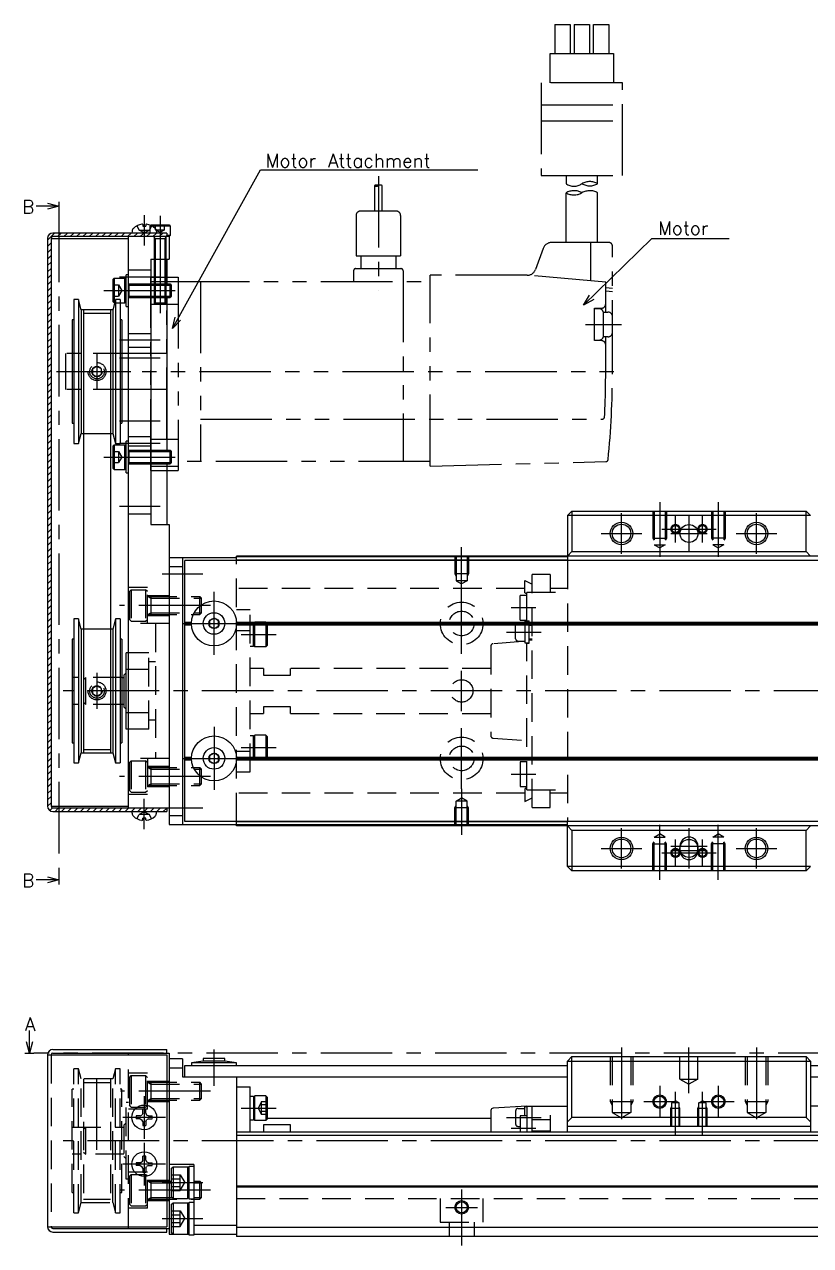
# Model space of a CAD drawing. Extents: x -2 to 551, y -8 to 279.
# Drawn here: x 187.6 to 362.3, y 8 to 279.5 of the extents above; entities that cross this region are included whole.
import ezdxf

# ---------------------------------------------------------------- set-up
doc = ezdxf.new("R2010")
doc.units = 0
doc.header["$LTSCALE"] = 0.5
for name, pattern in [('CENTER', [50.8, 31.75, -6.35, 6.35, -6.35]), ('DASHED', [19.05, 12.7, -6.35]), ('PHANTOM', [63.5, 31.75, -6.35, 6.35, -6.35, 6.35, -6.35])]:
    doc.linetypes.add(name, pattern=pattern)
for name, color, linetype in [('MSM_CENTER', 1, 'CENTER'), ('MSM_CONTINUOUS', 7, 'CONTINUOUS'), ('MSM_DASHED', 4, 'DASHED'), ('MSM_IMAGINARY', 6, 'PHANTOM'), ('MSM_NARROW', 5, 'CONTINUOUS'), ('MSM_PART_NUMBER', 7, 'CONTINUOUS')]:
    doc.layers.add(name, color=color, linetype=linetype)
doc.styles.get("Standard").update_dxf_attribs({"font": 'txt.shx', "height": 3, "bigfont": 'bigfont.shx'})

msp = doc.modelspace()

# ---------------------------------------------------------------- linework, layer by layer
at = {"layer": 'MSM_CENTER'}
for p, q in [((195.26, 238.06), (195.26, 90.3)), ((214.26, 237.06), (214.26, 230.3)), ((217.76, 236.9), (217.76, 215.3)), ((217.76, 223.3), (208.76, 223.3)), ((205.26, 220.3), (222.26, 220.3)), ((217.76, 209.3), (208.76, 209.3)), ((203.76, 206.3), (203.76, 198.3)), ((217.76, 205.3), (208.76, 205.3)), ((196.26, 202.3), (211.26, 202.3)), ((217.76, 191.3), (208.76, 191.3)), ((217.76, 186.3), (208.76, 186.3)), ((205.26, 183.3), (222.26, 183.3)), ((217.76, 172.3), (208.76, 172.3)), ((328.76, 173.3), (328.76, 161.09)), ((341.76, 173.3), (341.76, 161.09)), ((320.26, 161.8), (320.26, 170.8)), ((332.26, 164.3), (332.26, 170.3)), ((335.26, 170.3), (335.26, 162.3)), ((338.26, 164.3), (338.26, 170.3)), ((350.26, 161.8), (350.26, 170.8)), ((315.76, 166.3), (324.76, 166.3)), ((329.26, 167.3), (341.26, 167.3)), ((331.26, 166.3), (339.26, 166.3)), ((345.76, 166.3), (354.76, 166.3)), ((284.76, 153.09), (284.76, 163.3)), ((218.26, 157.3), (227.26, 157.3)), ((229.76, 139.3), (229.76, 153.3)), ((284.76, 139.55), (284.76, 153.05)), ((228.96, 150.3), (208.76, 150.3)), ((301.26, 149.8), (295.76, 149.8)), ((222.76, 146.3), (236.76, 146.3)), ((278.01, 146.3), (291.51, 146.3)), ((294.76, 144.4), (302.46, 144.4)), ((235.76, 143.86), (243.56, 143.86)), ((284.76, 126.8), (284.76, 135.8)), ((203.76, 135.3), (203.76, 127.3)), ((547.76, 131.3), (196.26, 131.3)), ((229.76, 123.3), (229.76, 109.3)), ((284.76, 109.55), (284.76, 123.05)), ((235.76, 118.74), (243.56, 118.74)), ((222.76, 116.3), (236.76, 116.3)), ((278.01, 116.3), (291.51, 116.3)), ((228.96, 112.3), (208.76, 112.3)), ((295.76, 112.8), (301.26, 112.8)), ((284.76, 109.51), (284.76, 99.3)), ((214.26, 100.54), (214.26, 107.3)), ((218.26, 105.3), (227.26, 105.3)), ((320.26, 91.8), (320.26, 100.8)), ((328.76, 89.3), (328.76, 101.51)), ((335.26, 100.8), (335.26, 91.8)), ((341.76, 89.3), (341.76, 101.51)), ((350.26, 91.8), (350.26, 100.8)), ((332.26, 92.3), (332.26, 98.3)), ((338.26, 92.3), (338.26, 98.3)), ((315.76, 96.3), (324.76, 96.3)), ((329.26, 95.3), (341.26, 95.3)), ((331.26, 96.8), (339.26, 96.8)), ((331.26, 95.8), (339.26, 95.8)), ((345.76, 96.3), (354.76, 96.3)), ((229.76, 43.5), (229.76, 51.6)), ((320.26, 52), (320.26, 34.41)), ((335.26, 41.85), (335.26, 52)), ((350.26, 52), (350.26, 34.41)), ((548.76, 50.8), (189.76, 50.8)), ((203.76, 29.3), (203.76, 47.05)), ((328.76, 43.5), (328.76, 36.5)), ((341.76, 43.5), (341.76, 36.5)), ((228.96, 42.3), (208.96, 42.3)), ((214.26, 41.25), (214.26, 31.75)), ((332.26, 32.5), (332.26, 42.15)), ((338.26, 32.5), (338.26, 42.15)), ((235.76, 38.55), (243.56, 38.55)), ((325.26, 40), (332.26, 40)), ((338.26, 40), (345.26, 40)), ((219.01, 36.5), (209.51, 36.5)), ((294.76, 36.5), (302.46, 36.5)), ((295.76, 34.1), (301.26, 34.1)), ((547.76, 31.3), (196.26, 31.3)), ((214.26, 30.85), (214.26, 21.35)), ((219.01, 26.1), (209.51, 26.1)), ((218.26, 22), (227.26, 22)), ((228.96, 20.3), (208.96, 20.3)), ((284.76, 20.5), (284.76, 8)), ((281.26, 16.5), (288.26, 16.5)), ((218.26, 14), (227.26, 14))]:
    msp.add_line(p, q, dxfattribs=at)
at = {"layer": 'MSM_CONTINUOUS'}
for p, q in [((195.26, 239.06), (190.26, 239.06)), ((192.76, 239.73), (195.26, 239.06)), ((195.26, 239.06), (192.76, 238.39)), ((195.26, 240.06), (195.26, 238.06)), ((211.55, 233.5), (211.51, 233.1)), ((213.93, 234.98), (213.95, 234.6)), ((213.95, 234.6), (214.58, 234.6)), ((214.59, 234.98), (214.58, 234.6)), ((215.67, 234.81), (215.76, 234.9)), ((215.76, 234.9), (219.76, 234.9)), ((220.01, 234.65), (215.98, 234.65)), ((216.98, 233.5), (217.01, 233.1)), ((219.76, 234.9), (220.01, 234.65)), ((220.01, 234.65), (220.01, 232.55)), ((192.76, 231.9), (192.76, 105.7)), ((193.56, 231.9), (193.56, 105.7)), ((193.56, 231.9), (210.76, 231.9)), ((219.26, 233.1), (193.96, 233.1)), ((219.76, 232.3), (193.96, 232.3)), ((210.76, 105.3), (210.76, 232.3)), ((219.26, 233.1), (219.26, 232.3)), ((220.01, 232.55), (219.26, 232.55)), ((219.76, 232.3), (220.01, 232.55)), ((219.76, 232.3), (219.76, 227.3)), ((215.76, 227.3), (215.76, 168.3)), ((215.76, 227.3), (219.76, 227.3)), ((216.46, 227.3), (216.46, 221.8)), ((219.06, 227.3), (219.06, 221.8)), ((219.26, 227.3), (219.26, 221.8)), ((207.26, 222.75), (207.56, 223.05)), ((207.26, 222.75), (207.26, 217.85)), ((207.56, 223.05), (209.96, 223.05)), ((207.56, 223.05), (207.56, 217.55)), ((210.26, 222.75), (209.96, 223.05)), ((209.96, 217.55), (209.96, 223.05)), ((210.76, 223.8), (210.26, 223.8)), ((210.26, 216.8), (210.26, 223.8)), ((215.76, 221.8), (219.99, 221.8)), ((219.99, 218.8), (219.99, 221.8)), ((219.99, 221.8), (220.26, 221.53)), ((220.26, 221.53), (220.26, 219.07)), ((198.62, 218.3), (198.62, 186.3)), ((199.66, 218.3), (198.62, 218.3)), ((199.66, 218.3), (199.66, 186.3)), ((200.26, 216.05), (199.66, 218.3)), ((207.86, 218.3), (207.26, 216.05)), ((207.56, 217.55), (207.26, 217.85)), ((207.56, 217.55), (207.66, 217.55)), ((207.86, 218.3), (207.86, 186.3)), ((208.9, 218.3), (207.86, 218.3)), ((208.9, 218.3), (208.9, 186.3)), ((208.9, 217.55), (209.96, 217.55)), ((210.26, 217.85), (209.96, 217.55)), ((215.76, 218.8), (219.99, 218.8)), ((216.46, 218.8), (216.46, 217.54)), ((219.06, 217.54), (216.46, 217.54)), ((216.7, 217.3), (216.46, 217.54)), ((218.82, 217.3), (216.7, 217.3)), ((218.82, 217.3), (219.06, 217.54)), ((219.06, 218.8), (219.06, 217.54)), ((219.26, 218.8), (219.26, 184.8)), ((220.26, 219.07), (219.99, 218.8)), ((200.26, 216.05), (200.26, 188.55)), ((207.26, 216.05), (200.26, 216.05)), ((200.76, 216.05), (200.76, 117.55)), ((206.76, 216.05), (206.76, 117.55)), ((207.26, 216.05), (207.26, 188.55)), ((210.26, 216.8), (210.76, 216.8)), ((198.26, 213.8), (198.26, 190.8)), ((198.62, 213.8), (198.26, 213.8)), ((209.26, 213.8), (208.9, 213.8)), ((209.26, 213.8), (209.26, 190.8)), ((198.26, 190.8), (198.62, 190.8)), ((208.9, 190.8), (209.26, 190.8)), ((199.66, 186.3), (200.26, 188.55)), ((200.26, 188.55), (200.76, 188.55)), ((206.76, 188.55), (207.26, 188.55)), ((207.26, 188.55), (207.86, 186.3)), ((198.62, 186.3), (199.66, 186.3)), ((207.26, 185.75), (207.56, 186.05)), ((207.26, 185.75), (207.26, 180.85)), ((207.56, 186.05), (209.96, 186.05)), ((207.56, 186.05), (207.56, 180.55)), ((207.86, 186.3), (208.9, 186.3)), ((210.26, 185.75), (209.96, 186.05)), ((209.96, 180.55), (209.96, 186.05)), ((210.76, 186.8), (210.26, 186.8)), ((210.26, 179.8), (210.26, 186.8)), ((215.76, 184.8), (219.99, 184.8)), ((219.99, 181.8), (219.99, 184.8)), ((219.99, 184.8), (220.26, 184.53)), ((220.26, 182.07), (219.99, 181.8)), ((220.26, 184.53), (220.26, 182.07)), ((207.56, 180.55), (207.26, 180.85)), ((207.56, 180.55), (209.96, 180.55)), ((210.26, 180.85), (209.96, 180.55)), ((210.26, 179.8), (210.76, 179.8)), ((215.76, 181.8), (219.99, 181.8)), ((219.26, 181.8), (219.26, 168.3)), ((309.26, 171.3), (308.26, 170.3)), ((309.26, 171.3), (361.26, 171.3)), ((309.26, 171.3), (309.26, 162.3)), ((362.26, 170.3), (361.26, 171.3)), ((361.26, 162.3), (361.26, 171.3)), ((362.26, 170.3), (308.26, 170.3)), ((308.26, 170.3), (308.26, 160.3)), ((215.76, 168.3), (219.76, 168.3)), ((219.76, 168.3), (219.76, 101.6)), ((219.76, 161), (234.76, 161)), ((222.76, 161), (222.76, 101.6)), ((545.26, 160.3), (223.26, 160.3)), ((223.26, 102.3), (223.26, 160.3)), ((534.76, 161.3), (234.76, 161.3)), ((234.76, 160.3), (234.76, 161.3)), ((308.26, 161.1), (234.76, 161.1)), ((308.26, 160.4), (234.76, 160.4)), ((309.26, 162.3), (308.26, 161.3)), ((309.26, 162.3), (361.26, 162.3)), ((362.26, 161.3), (361.26, 162.3)), ((219.76, 159), (222.76, 159)), ((198.62, 147.3), (198.62, 115.3)), ((199.66, 147.3), (198.62, 147.3)), ((199.66, 147.3), (199.66, 115.3)), ((200.26, 145.05), (199.66, 147.3)), ((207.86, 147.3), (207.26, 145.05)), ((207.86, 147.3), (207.86, 115.3)), ((208.9, 147.3), (207.86, 147.3)), ((208.9, 147.3), (208.9, 115.3)), ((223.26, 146.6), (224.77, 146.6)), ((229.76, 147.45), (228.76, 146.88)), ((228.76, 146.88), (228.76, 145.72)), ((230.76, 146.88), (229.76, 147.45)), ((230.76, 145.72), (230.76, 146.88)), ((234.75, 146.6), (533.77, 146.6)), ((200.26, 145.05), (200.26, 117.55)), ((200.76, 145.05), (200.26, 145.05)), ((207.26, 145.05), (206.76, 145.05)), ((207.26, 145.05), (207.26, 117.55)), ((223.26, 146.3), (224.76, 146.3)), ((223.26, 146), (224.77, 146)), ((228.76, 145.72), (229.76, 145.15)), ((229.76, 145.15), (230.76, 145.72)), ((234.75, 146), (533.77, 146)), ((234.76, 146.3), (533.76, 146.3)), ((198.26, 142.8), (198.26, 119.8)), ((198.62, 142.8), (198.26, 142.8)), ((209.26, 142.8), (208.9, 142.8)), ((209.26, 142.8), (209.26, 119.8)), ((210.26, 122.8), (210.26, 139.8)), ((210.76, 139.8), (210.26, 139.8)), ((210.26, 136.12), (210.76, 136.12)), ((209.26, 134.3), (209.76, 134.3)), ((210.26, 135.3), (209.76, 134.8)), ((209.76, 134.8), (209.76, 127.8)), ((209.76, 128.3), (209.26, 128.3)), ((209.76, 127.8), (210.26, 127.3)), ((210.26, 126.48), (210.76, 126.48)), ((210.76, 122.8), (210.26, 122.8)), ((198.26, 119.8), (198.62, 119.8)), ((208.9, 119.8), (209.26, 119.8)), ((199.66, 115.3), (200.26, 117.55)), ((200.26, 117.55), (207.26, 117.55)), ((207.26, 117.55), (207.86, 115.3)), ((229.76, 117.45), (228.76, 116.88)), ((228.76, 116.88), (228.76, 115.72)), ((230.76, 116.88), (229.76, 117.45)), ((230.76, 115.72), (230.76, 116.88)), ((198.62, 115.3), (199.66, 115.3)), ((207.86, 115.3), (208.9, 115.3)), ((223.26, 116.6), (224.77, 116.6)), ((223.26, 116.3), (224.76, 116.3)), ((223.26, 116), (224.77, 116)), ((228.76, 115.72), (229.76, 115.15)), ((229.76, 115.15), (230.76, 115.72)), ((234.75, 116.6), (533.77, 116.6)), ((234.75, 116), (533.77, 116)), ((234.76, 116.3), (533.76, 116.3)), ((193.56, 105.7), (210.76, 105.7)), ((193.96, 105.3), (219.76, 105.3)), ((193.96, 104.5), (219.26, 104.5)), ((211.55, 104.1), (211.51, 104.5)), ((216.98, 104.1), (217.01, 104.5)), ((219.26, 105.3), (219.26, 104.5)), ((219.76, 103.6), (222.76, 103.6)), ((213.93, 102.62), (213.95, 103)), ((214.58, 103), (213.95, 103)), ((214.59, 102.62), (214.58, 103)), ((219.76, 101.6), (234.76, 101.6)), ((545.26, 102.3), (223.26, 102.3)), ((234.76, 101.3), (234.76, 102.3)), ((308.26, 102.2), (234.76, 102.2)), ((308.26, 101.5), (234.76, 101.5)), ((534.76, 101.3), (234.76, 101.3)), ((308.26, 92.3), (308.26, 102.3)), ((308.26, 101.3), (309.26, 100.3)), ((361.26, 100.3), (362.26, 101.3)), ((361.26, 100.3), (309.26, 100.3)), ((309.26, 100.3), (309.26, 91.3)), ((361.26, 91.3), (361.26, 100.3)), ((333.26, 96.8), (333.26, 95.8)), ((337.26, 95.8), (337.26, 96.8)), ((192.76, 89.97), (195.26, 89.3)), ((195.26, 90.3), (195.26, 88.3)), ((308.26, 92.3), (309.26, 91.3)), ((362.26, 92.3), (308.26, 92.3)), ((361.26, 91.3), (309.26, 91.3)), ((361.26, 91.3), (362.26, 92.3)), ((195.26, 89.3), (190.26, 89.3)), ((195.26, 89.3), (192.76, 88.63)), ((188.76, 50.8), (188.76, 55.8)), ((188.76, 50.8), (188.09, 53.3)), ((189.43, 53.3), (188.76, 50.8)), ((193.96, 51.6), (219.26, 51.6)), ((219.26, 50.8), (219.26, 51.6)), ((187.76, 50.8), (189.76, 50.8)), ((192.76, 50.4), (219.26, 50.4)), ((192.76, 50.4), (192.76, 12.2)), ((193.96, 50.8), (219.76, 50.8)), ((210.76, 50.4), (210.76, 50.8)), ((219.26, 50.4), (219.26, 12.2)), ((219.76, 50.8), (219.76, 10.5)), ((222.76, 49.5), (219.76, 49.5)), ((222.76, 49.5), (222.76, 45.5)), ((227.36, 49), (224.76, 48.6)), ((232.16, 49.6), (227.36, 49.6)), ((227.36, 49.6), (227.36, 49)), ((232.16, 49), (227.36, 49)), ((232.16, 49), (232.16, 49.6)), ((234.76, 48.6), (232.16, 49)), ((309.26, 50), (308.26, 49)), ((308.26, 33.2), (308.26, 49)), ((308.26, 49), (362.26, 49)), ((309.26, 50), (361.26, 50)), ((309.26, 36.5), (309.26, 50)), ((361.26, 50), (362.26, 49)), ((361.26, 50), (361.26, 36.5)), ((362.26, 49), (362.26, 33.2)), ((219.76, 47.5), (222.76, 47.5)), ((223.26, 45.5), (223.26, 48)), ((223.26, 48), (308.26, 48)), ((234.76, 48.6), (224.76, 48.6)), ((224.76, 48.6), (224.76, 48)), ((234.76, 48), (234.76, 48.6)), ((362.26, 48), (408.26, 48)), ((222.76, 45.5), (308.26, 45.5)), ((234.76, 45.5), (234.76, 10)), ((362.26, 45.5), (408.26, 45.5)), ((234.76, 43.3), (237.76, 43.3)), ((237.76, 33.2), (237.76, 43.3)), ((238.56, 41.15), (237.76, 41.15)), ((238.56, 41), (238.86, 41.3)), ((238.56, 41.15), (238.56, 35.95)), ((238.86, 35.8), (238.86, 41.3)), ((241.26, 41.3), (238.86, 41.3)), ((241.26, 41.3), (241.26, 35.8)), ((241.56, 41), (241.26, 41.3)), ((241.56, 41), (241.56, 36.1)), ((213.93, 37.42), (213.95, 38.27)), ((214.59, 37.42), (214.58, 38.27)), ((291.26, 38.03), (291.26, 33.2)), ((299.26, 39), (291.73, 38.53)), ((299.26, 39), (308.26, 39)), ((299.26, 39), (299.26, 33.2)), ((300.46, 33.2), (300.46, 39)), ((371.26, 39), (362.26, 39)), ((213.34, 36.83), (212.49, 36.82)), ((213.34, 36.17), (212.49, 36.18)), ((213.34, 36.83), (213.74, 37.02)), ((213.34, 36.17), (213.74, 35.98)), ((213.93, 37.42), (213.74, 37.02)), ((213.93, 35.58), (213.74, 35.98)), ((213.93, 35.58), (213.95, 34.73)), ((214.59, 35.58), (214.58, 34.73)), ((214.59, 37.42), (214.78, 37.02)), ((214.59, 35.58), (214.78, 35.98)), ((215.19, 36.83), (214.78, 37.02)), ((215.19, 36.17), (214.78, 35.98)), ((215.19, 36.83), (216.03, 36.82)), ((215.19, 36.17), (216.03, 36.18)), ((237.76, 35.95), (238.56, 35.95)), ((238.56, 36.1), (238.86, 35.8)), ((241.26, 35.8), (238.86, 35.8)), ((241.26, 35.8), (241.56, 36.1)), ((241.56, 36.3), (291.26, 36.3)), ((299.26, 36.85), (297.76, 36.85)), ((297.76, 36.85), (297.76, 33.2)), ((300.46, 36), (304.46, 36)), ((304.46, 37), (304.46, 33.2)), ((308.26, 35.5), (309.26, 36.5)), ((361.26, 36.5), (309.26, 36.5)), ((361.26, 36.5), (362.26, 35.5)), ((534.76, 33.2), (234.76, 33.2)), ((246.76, 34.87), (240.76, 34.87)), ((240.76, 34.87), (240.76, 33.2)), ((246.76, 33.2), (246.76, 34.87)), ((300.46, 33.5), (304.46, 33.5)), ((362.26, 34.5), (308.26, 34.5)), ((534.76, 32.5), (234.76, 32.5)), ((213.93, 27.02), (213.95, 27.87)), ((214.59, 27.02), (214.58, 27.87)), ((213.34, 26.43), (212.49, 26.42)), ((213.34, 25.77), (212.49, 25.78)), ((213.34, 26.43), (213.74, 26.62)), ((213.34, 25.77), (213.74, 25.58)), ((213.93, 27.02), (213.74, 26.62)), ((213.93, 25.18), (213.74, 25.58)), ((213.93, 25.18), (213.95, 24.33)), ((214.59, 25.18), (214.58, 24.33)), ((214.59, 27.02), (214.78, 26.62)), ((214.59, 25.18), (214.78, 25.58)), ((215.19, 26.43), (214.78, 26.62)), ((215.19, 25.77), (214.78, 25.58)), ((215.19, 26.43), (216.03, 26.42)), ((215.19, 25.77), (216.03, 25.78)), ((225.26, 26), (219.76, 26)), ((220.26, 25.1), (220.66, 25.5)), ((220.26, 25.1), (220.26, 18.9)), ((220.66, 25.5), (220.66, 18.5)), ((220.66, 25.5), (223.86, 25.5)), ((223.86, 25.5), (223.86, 18.5)), ((224.26, 25.1), (223.86, 25.5)), ((224.26, 18.35), (224.26, 25.65)), ((224.26, 25.65), (225.26, 25.65)), ((225.26, 26), (225.26, 10.35)), ((534.76, 21.2), (234.76, 21.2)), ((534.76, 21), (234.76, 21)), ((220.66, 18.5), (220.26, 18.9)), ((220.26, 17.1), (220.66, 17.5)), ((220.26, 17.1), (220.26, 10.9)), ((220.66, 18.5), (223.86, 18.5)), ((220.66, 17.5), (220.66, 10.5)), ((220.66, 17.5), (223.86, 17.5)), ((223.86, 18.5), (224.26, 18.9)), ((223.86, 17.5), (223.86, 10.5)), ((224.26, 17.1), (223.86, 17.5)), ((225.26, 18.35), (224.26, 18.35)), ((224.26, 10.35), (224.26, 17.65)), ((224.26, 17.65), (225.26, 17.65)), ((192.76, 12.2), (219.26, 12.2)), ((193.96, 11.8), (219.76, 11.8)), ((193.96, 11), (219.26, 11)), ((210.76, 11.8), (210.76, 12.2)), ((219.26, 11), (219.26, 11.8)), ((220.66, 10.5), (220.26, 10.9)), ((223.86, 10.5), (224.26, 10.9)), ((234.76, 12.5), (225.26, 12.5)), ((534.76, 12), (234.76, 12)), ((219.76, 10.5), (224.26, 10.5)), ((225.26, 10.35), (224.26, 10.35)), ((225.26, 10.5), (234.76, 10.5)), ((534.76, 10), (234.76, 10))]:
    msp.add_line(p, q, dxfattribs=at)
for centre, radius in [((320.26, 166.3), 2.07), ((350.26, 166.3), 2.07), ((335.26, 166.3), 2), ((229.76, 146.3), 5), ((229.76, 146.3), 2.4), ((229.76, 146.3), 1.15), ((229.76, 116.3), 5), ((229.76, 116.3), 2.4), ((229.76, 116.3), 1.15), ((320.26, 96.3), 2.07), ((335.26, 96.3), 2), ((350.26, 96.3), 2.07), ((328.76, 40), 1.23), ((341.76, 40), 1.23), ((214.26, 36.5), 2.75), ((214.26, 26.1), 2.75), ((284.76, 16.5), 1.23)]:
    msp.add_circle(centre, radius, dxfattribs=at)
for centre, radius, start, end in [((212.54, 233.42), 1, 133.4267, 175), ((214.26, 231.6), 3.5, 98.5396, 133.4267), ((213.73, 234.78), 0.284, 44.1872, 87.0617), ((214.8, 234.78), 0.284, 92.9383, 135.8128), ((214.26, 231.6), 3.5, 46.5733, 81.4604), ((215.98, 233.42), 1, 5, 46.5733), ((193.96, 231.9), 1.2, 90, 180), ((193.96, 231.9), 0.4, 90, 180), ((193.96, 105.7), 1.2, 180, 270), ((193.96, 105.7), 0.4, 180, 270), ((212.54, 104.18), 1, 185, 226.5733), ((214.26, 106), 3.5, 226.5733, 261.4604), ((214.26, 106), 3.5, 278.5396, 313.4267), ((215.98, 104.18), 1, 313.4267, 355), ((213.73, 102.82), 0.284, 272.9383, 315.8128), ((214.8, 102.82), 0.284, 224.1872, 267.0617), ((335.26, 96.8), 2, 0, 180), ((335.26, 95.8), 2, 180, 0), ((193.96, 50.4), 1.2, 90, 180), ((193.96, 50.4), 0.4, 90, 180), ((214.26, 36.5), 1.8, 79.8876, 100.1124), ((291.76, 38.03), 0.5, 93.5763, 180), ((214.26, 36.5), 1.8, 169.8876, 190.1124), ((214.26, 36.5), 1.8, 349.8876, 10.1124), ((214.26, 36.5), 1.8, 259.8876, 280.1124), ((214.26, 26.1), 1.8, 79.8876, 100.1124), ((214.26, 26.1), 1.8, 169.8876, 190.1124), ((214.26, 26.1), 1.8, 349.8876, 10.1124), ((214.26, 26.1), 1.8, 259.8876, 280.1124), ((193.96, 12.2), 1.2, 180, 270), ((193.96, 12.2), 0.4, 180, 270)]:
    msp.add_arc(centre, radius, start, end, dxfattribs=at)
at = {"layer": 'MSM_DASHED'}
for p, q in [((212.65, 234.71), (213.12, 233.77)), ((214.26, 233.17), (213.12, 233.77)), ((213.12, 233.77), (215.41, 233.77)), ((214.26, 233.17), (215.41, 233.77)), ((215.87, 234.71), (215.41, 233.77)), ((215.51, 234.65), (215.67, 234.81)), ((215.51, 234.65), (215.51, 233.1)), ((215.98, 234.65), (215.51, 234.65)), ((216.76, 233.8), (216.76, 234.9)), ((216.76, 233.8), (218.76, 233.8)), ((217.76, 233.22), (216.76, 233.8)), ((217.76, 234.9), (217.76, 233.8)), ((218.76, 233.8), (217.76, 233.22)), ((218.76, 233.8), (218.76, 234.9)), ((216.46, 232.2), (216.46, 227.3)), ((219.06, 231.81), (216.46, 231.81)), ((216.7, 231.81), (216.7, 227.3)), ((218.82, 231.81), (218.82, 227.3)), ((219.06, 232.2), (219.06, 227.3)), ((210.76, 224.9), (215.76, 224.9)), ((207.26, 221.55), (208.56, 221.55)), ((207.26, 220.3), (208.56, 220.3)), ((208.56, 221.55), (208.56, 219.05)), ((208.56, 221.55), (209.28, 220.3)), ((209.28, 220.3), (208.56, 219.05)), ((210.76, 221.8), (215.76, 221.8)), ((210.76, 221.55), (210.8, 221.53)), ((210.8, 221.8), (210.8, 218.8)), ((210.8, 221.53), (215.76, 221.53)), ((207.26, 219.05), (208.56, 219.05)), ((207.66, 217.55), (208.9, 217.55)), ((210.76, 219.05), (210.8, 219.07)), ((210.76, 218.8), (215.76, 218.8)), ((210.8, 219.07), (215.76, 219.07)), ((200.76, 215.29), (206.76, 215.29)), ((210.76, 210.8), (215.76, 210.8)), ((210.76, 207.7), (215.76, 207.7)), ((209.26, 206.3), (198.26, 206.3)), ((203.76, 203.45), (202.76, 202.88)), ((202.76, 202.88), (202.76, 201.72)), ((202.76, 201.72), (203.76, 201.15)), ((204.76, 202.88), (203.76, 203.45)), ((203.76, 201.15), (204.76, 201.72)), ((204.76, 201.72), (204.76, 202.88)), ((209.26, 198.3), (198.26, 198.3)), ((200.76, 188.55), (206.76, 188.55)), ((210.76, 187.9), (215.76, 187.9)), ((210.76, 185.8), (215.76, 185.8)), ((210.76, 184.8), (215.76, 184.8)), ((210.8, 184.8), (210.8, 181.8)), ((207.26, 184.55), (208.56, 184.55)), ((207.26, 183.3), (208.56, 183.3)), ((207.26, 182.05), (208.56, 182.05)), ((208.56, 184.55), (208.56, 182.05)), ((208.56, 184.55), (209.28, 183.3)), ((209.28, 183.3), (208.56, 182.05)), ((210.76, 184.55), (210.8, 184.53)), ((210.76, 182.05), (210.8, 182.07)), ((210.8, 184.53), (215.76, 184.53)), ((210.8, 182.07), (215.76, 182.07)), ((210.76, 181.8), (215.76, 181.8)), ((327.26, 171.3), (327.26, 165.3)), ((327.53, 171.3), (327.53, 163.8)), ((329.99, 171.3), (329.99, 163.8)), ((330.26, 171.3), (330.26, 165.3)), ((340.26, 171.3), (340.26, 165.3)), ((340.53, 171.3), (340.53, 163.8)), ((342.99, 171.3), (342.99, 163.8)), ((343.26, 171.3), (343.26, 165.3)), ((210.76, 170.7), (215.76, 170.7)), ((327.26, 165.3), (330.26, 165.3)), ((327.26, 165.3), (327.53, 164.83)), ((327.53, 163.8), (328.76, 163.09)), ((327.53, 163.8), (329.99, 163.8)), ((329.99, 163.8), (328.76, 163.09)), ((330.26, 165.3), (329.99, 164.83)), ((343.26, 165.3), (340.26, 165.3)), ((340.26, 165.3), (340.53, 164.83)), ((340.53, 163.8), (341.76, 163.09)), ((342.99, 163.8), (340.53, 163.8)), ((342.99, 163.8), (341.76, 163.09)), ((343.26, 165.3), (342.99, 164.83)), ((234.76, 102.3), (234.76, 160.3)), ((283.26, 161.3), (283.26, 157.3)), ((283.53, 161.3), (283.53, 155.8)), ((285.99, 161.3), (285.99, 155.8)), ((286.26, 161.3), (286.26, 157.3)), ((308.26, 160.3), (308.26, 102.3)), ((286.26, 157.3), (283.26, 157.3)), ((283.26, 157.3), (283.53, 156.83)), ((283.53, 155.8), (284.76, 155.09)), ((285.99, 155.8), (283.53, 155.8)), ((285.99, 155.8), (284.76, 155.09)), ((286.26, 157.3), (285.99, 156.83)), ((298.76, 155.89), (300.46, 155.04)), ((298.76, 153.1), (298.76, 155.89)), ((304.46, 157.2), (300.46, 157.2)), ((300.46, 105.4), (300.46, 157.2)), ((304.46, 157.2), (304.46, 153.25)), ((214.96, 154.3), (210.76, 154.3)), ((210.96, 153.4), (211.36, 153.8)), ((210.96, 153.4), (210.96, 147.2)), ((211.36, 153.8), (211.36, 146.8)), ((211.36, 153.8), (214.56, 153.8)), ((214.56, 153.8), (214.56, 146.8)), ((214.96, 153.4), (214.56, 153.8)), ((214.96, 146.3), (214.96, 154.3)), ((214.96, 152.55), (219.76, 152.55)), ((215.06, 152.33), (215.76, 151.92)), ((215.16, 152.3), (226.58, 152.3)), ((215.76, 152.3), (215.76, 148.3)), ((226.58, 148.3), (226.58, 152.3)), ((226.96, 151.92), (226.58, 152.3)), ((298.76, 154.05), (234.76, 154.05)), ((297.76, 147.05), (297.76, 152.55)), ((299.26, 152.55), (297.76, 152.55)), ((299.26, 152.8), (298.76, 153.1)), ((299.26, 146.8), (299.26, 153.25)), ((299.26, 153.25), (308.26, 153.25)), ((308.26, 154.05), (304.46, 154.05)), ((215.76, 151.92), (226.96, 151.92)), ((226.96, 148.68), (226.96, 151.92)), ((211.36, 146.8), (210.96, 147.2)), ((211.36, 146.8), (214.56, 146.8)), ((214.56, 146.8), (214.96, 147.2)), ((214.96, 148.05), (219.76, 148.05)), ((215.06, 148.27), (215.76, 148.68)), ((215.16, 148.3), (226.58, 148.3)), ((215.76, 148.68), (226.96, 148.68)), ((226.58, 148.3), (226.96, 148.68)), ((237.76, 149.3), (234.76, 149.3)), ((237.76, 113.3), (237.76, 149.3)), ((238.56, 146.31), (238.86, 146.61)), ((238.86, 141.11), (238.86, 146.61)), ((241.26, 146.61), (238.86, 146.61)), ((241.26, 146.61), (241.26, 141.11)), ((241.56, 146.31), (241.26, 146.61)), ((297.76, 147.05), (299.26, 147.05)), ((298.76, 146.8), (298.76, 142)), ((299.76, 146.8), (298.76, 146.8)), ((299.26, 146.9), (299.76, 146.9)), ((299.76, 141.9), (299.76, 146.9)), ((206.76, 145.05), (200.76, 145.05)), ((219.76, 146.3), (210.76, 146.3)), ((216.76, 146.3), (216.76, 116.3)), ((234.76, 144.72), (237.76, 144.72)), ((238.56, 146.46), (237.76, 146.46)), ((238.56, 141.26), (238.56, 146.46)), ((241.56, 146.31), (241.56, 141.41)), ((296.76, 142.9), (296.76, 145.9)), ((297.26, 146.4), (298.76, 146.4)), ((299.76, 146.1), (300.46, 146.1)), ((299.76, 145.9), (300.46, 145.9)), ((237.76, 141.26), (238.56, 141.26)), ((238.56, 141.41), (238.86, 141.11)), ((241.26, 141.11), (241.56, 141.41)), ((291.26, 141.29), (291.26, 121.31)), ((298.26, 142.29), (291.72, 141.79)), ((297.26, 142.4), (298.76, 142.4)), ((298.76, 142.29), (298.26, 142.29)), ((298.76, 142), (299.76, 142)), ((299.26, 141.9), (299.76, 141.9)), ((299.26, 109.35), (299.26, 141.9)), ((299.76, 142.9), (300.46, 142.9)), ((299.76, 142.7), (300.46, 142.7)), ((215.26, 139.8), (210.76, 139.8)), ((215.26, 122.8), (215.26, 139.8)), ((241.26, 141.11), (238.86, 141.11)), ((210.76, 136.12), (215.26, 136.12)), ((216.76, 137.8), (215.26, 137.8)), ((240.76, 136.3), (237.76, 136.3)), ((240.76, 136.3), (240.76, 134.8)), ((246.76, 134.8), (246.76, 136.3)), ((291.26, 136.3), (246.76, 136.3)), ((209.26, 134.3), (198.26, 134.3)), ((201.26, 134.3), (200.76, 133.8)), ((201.26, 128.3), (201.26, 134.3)), ((240.76, 134.8), (246.76, 134.8)), ((203.76, 132.45), (202.76, 131.88)), ((202.76, 131.88), (202.76, 130.72)), ((202.76, 130.72), (203.76, 130.15)), ((204.76, 131.88), (203.76, 132.45)), ((203.76, 130.15), (204.76, 130.72)), ((204.76, 130.72), (204.76, 131.88)), ((209.26, 128.3), (198.26, 128.3)), ((200.76, 128.8), (201.26, 128.3)), ((246.76, 127.8), (240.76, 127.8)), ((240.76, 127.8), (240.76, 126.3)), ((246.76, 126.3), (246.76, 127.8)), ((210.76, 126.48), (215.26, 126.48)), ((237.76, 126.3), (240.76, 126.3)), ((246.76, 126.3), (291.26, 126.3)), ((215.26, 122.8), (210.76, 122.8)), ((216.76, 124.8), (215.26, 124.8)), ((238.56, 121.34), (237.76, 121.34)), ((238.56, 121.19), (238.86, 121.49)), ((238.56, 116.14), (238.56, 121.34)), ((241.26, 121.49), (238.86, 121.49)), ((238.86, 115.99), (238.86, 121.49)), ((241.56, 121.19), (241.26, 121.49)), ((241.26, 121.49), (241.26, 115.99)), ((241.56, 121.19), (241.56, 116.29)), ((291.73, 120.81), (299.26, 120.3)), ((200.76, 118.31), (206.76, 118.31)), ((234.76, 117.88), (237.76, 117.88)), ((219.76, 116.3), (210.76, 116.3)), ((210.96, 115.4), (211.36, 115.8)), ((210.96, 115.4), (210.96, 109.2)), ((211.36, 115.8), (211.36, 108.8)), ((211.36, 115.8), (214.56, 115.8)), ((214.56, 115.8), (214.56, 108.8)), ((214.96, 115.4), (214.56, 115.8)), ((214.96, 116.3), (214.96, 108.3)), ((214.96, 114.55), (219.76, 114.55)), ((215.06, 114.33), (215.76, 113.92)), ((215.16, 114.3), (226.58, 114.3)), ((215.76, 114.3), (215.76, 110.3)), ((226.58, 110.3), (226.58, 114.3)), ((226.96, 113.92), (226.58, 114.3)), ((237.76, 116.14), (238.56, 116.14)), ((238.56, 116.29), (238.86, 115.99)), ((241.26, 115.99), (238.86, 115.99)), ((241.26, 115.99), (241.56, 116.29)), ((297.76, 115.55), (297.76, 110.05)), ((299.26, 115.55), (297.76, 115.55)), ((215.76, 113.92), (226.96, 113.92)), ((226.96, 110.68), (226.96, 113.92)), ((234.76, 113.3), (237.76, 113.3)), ((211.36, 108.8), (210.96, 109.2)), ((211.36, 108.8), (214.56, 108.8)), ((214.56, 108.8), (214.96, 109.2)), ((214.96, 110.05), (219.76, 110.05)), ((215.06, 110.27), (215.76, 110.68)), ((215.16, 110.3), (226.58, 110.3)), ((215.76, 110.68), (226.96, 110.68)), ((226.58, 110.3), (226.96, 110.68)), ((297.76, 110.05), (299.26, 110.05)), ((299.26, 109.8), (298.76, 109.5)), ((298.76, 109.5), (298.76, 106.71)), ((299.26, 109.35), (308.26, 109.35)), ((304.46, 105.4), (304.46, 109.35)), ((214.96, 108.3), (210.76, 108.3)), ((298.76, 108.55), (234.76, 108.55)), ((283.53, 106.8), (284.76, 107.51)), ((283.53, 101.3), (283.53, 106.8)), ((285.99, 106.8), (283.53, 106.8)), ((285.99, 106.8), (284.76, 107.51)), ((285.99, 101.3), (285.99, 106.8)), ((298.76, 106.71), (300.46, 107.56)), ((308.26, 108.55), (304.46, 108.55)), ((212.65, 102.89), (213.12, 103.83)), ((214.26, 104.43), (213.12, 103.83)), ((215.41, 103.83), (213.12, 103.83)), ((214.26, 104.43), (215.41, 103.83)), ((215.87, 102.89), (215.41, 103.83)), ((283.26, 105.3), (283.53, 105.77)), ((283.26, 101.3), (283.26, 105.3)), ((286.26, 105.3), (283.26, 105.3)), ((286.26, 105.3), (285.99, 105.77)), ((286.26, 101.3), (286.26, 105.3)), ((300.46, 105.4), (304.46, 105.4)), ((327.26, 97.3), (327.53, 97.77)), ((327.53, 98.8), (328.76, 99.51)), ((327.53, 91.3), (327.53, 98.8)), ((327.53, 98.8), (329.99, 98.8)), ((329.99, 98.8), (328.76, 99.51)), ((329.99, 91.3), (329.99, 98.8)), ((330.26, 97.3), (329.99, 97.77)), ((340.26, 97.3), (340.53, 97.77)), ((340.53, 98.8), (341.76, 99.51)), ((340.53, 91.3), (340.53, 98.8)), ((342.99, 98.8), (340.53, 98.8)), ((342.99, 98.8), (341.76, 99.51)), ((342.99, 91.3), (342.99, 98.8)), ((343.26, 97.3), (342.99, 97.77)), ((327.26, 91.3), (327.26, 97.3)), ((327.26, 97.3), (330.26, 97.3)), ((330.26, 91.3), (330.26, 97.3)), ((340.26, 91.3), (340.26, 97.3)), ((343.26, 97.3), (340.26, 97.3)), ((343.26, 91.3), (343.26, 97.3)), ((193.56, 50.4), (193.56, 12.2)), ((210.76, 12.2), (210.76, 50.4)), ((317.76, 50), (317.76, 40)), ((318.19, 50), (318.19, 37.6)), ((322.33, 50), (322.33, 37.6)), ((322.76, 50), (322.76, 40)), ((333.26, 45), (333.26, 50)), ((337.26, 45), (337.26, 50)), ((347.76, 50), (347.76, 40)), ((348.19, 50), (348.19, 37.6)), ((352.33, 50), (352.33, 37.6)), ((352.76, 50), (352.76, 40)), ((198.62, 15.3), (198.62, 47.3)), ((199.66, 47.3), (198.62, 47.3)), ((199.66, 15.3), (199.66, 47.3)), ((200.26, 45.05), (199.66, 47.3)), ((207.86, 47.3), (207.26, 45.05)), ((207.86, 15.3), (207.86, 47.3)), ((208.9, 47.3), (207.86, 47.3)), ((208.9, 15.3), (208.9, 47.3)), ((214.96, 46.3), (210.76, 46.3)), ((214.96, 38.3), (214.96, 46.3)), ((200.26, 17.55), (200.26, 45.05)), ((207.26, 45.05), (200.26, 45.05)), ((200.76, 45.05), (200.76, 17.55)), ((200.76, 44.29), (206.76, 44.29)), ((206.76, 45.05), (206.76, 17.55)), ((207.26, 17.55), (207.26, 45.05)), ((210.96, 45.4), (211.36, 45.8)), ((210.96, 45.4), (210.96, 39.2)), ((211.36, 45.8), (211.36, 38.8)), ((211.36, 45.8), (214.56, 45.8)), ((214.56, 45.8), (214.56, 38.8)), ((214.96, 45.4), (214.56, 45.8)), ((214.96, 44.55), (219.76, 44.55)), ((215.06, 44.33), (215.76, 43.92)), ((215.16, 44.3), (226.58, 44.3)), ((215.76, 44.3), (215.76, 40.3)), ((215.76, 43.92), (226.96, 43.92)), ((226.58, 40.3), (226.58, 44.3)), ((226.96, 43.92), (226.58, 44.3)), ((226.96, 40.68), (226.96, 43.92)), ((333.26, 45), (337.26, 45)), ((333.26, 45), (335.26, 43.85)), ((337.26, 45), (335.26, 43.85)), ((198.26, 19.8), (198.26, 42.8)), ((198.62, 42.8), (198.26, 42.8)), ((209.26, 42.8), (208.9, 42.8)), ((209.26, 19.8), (209.26, 42.8)), ((210.26, 22.8), (210.26, 39.8)), ((210.76, 39.8), (210.26, 39.8)), ((214.96, 38.3), (210.76, 38.3)), ((211.36, 38.8), (210.96, 39.2)), ((211.36, 38.8), (214.56, 38.8)), ((214.56, 38.8), (214.96, 39.2)), ((214.96, 40.05), (219.76, 40.05)), ((215.06, 40.27), (215.76, 40.68)), ((215.16, 40.3), (226.58, 40.3)), ((215.76, 40.68), (226.96, 40.68)), ((226.58, 40.3), (226.96, 40.68)), ((240.26, 39.8), (239.54, 38.55)), ((239.54, 38.55), (240.26, 37.3)), ((240.26, 39.99), (240.26, 37.11)), ((241.56, 39.99), (240.26, 39.99)), ((241.56, 39.27), (240.26, 39.27)), ((297.26, 38.5), (298.76, 38.5)), ((298.76, 36.85), (298.76, 38.9)), ((298.76, 38.9), (299.26, 38.9)), ((317.76, 40), (322.76, 40)), ((317.76, 40), (318.19, 39.25)), ((322.76, 40), (322.33, 39.25)), ((331.26, 38.5), (331.48, 38.87)), ((331.26, 34.5), (331.26, 38.5)), ((333.26, 38.5), (331.26, 38.5)), ((331.48, 39.7), (332.26, 40.15)), ((331.48, 34.5), (331.48, 39.7)), ((333.04, 39.7), (331.48, 39.7)), ((333.04, 39.7), (332.26, 40.15)), ((333.04, 34.5), (333.04, 39.7)), ((333.26, 38.5), (333.04, 38.87)), ((333.26, 34.5), (333.26, 38.5)), ((337.26, 38.5), (337.48, 38.87)), ((337.26, 34.5), (337.26, 38.5)), ((339.26, 38.5), (337.26, 38.5)), ((337.48, 39.7), (338.26, 40.15)), ((337.48, 34.5), (337.48, 39.7)), ((339.04, 39.7), (337.48, 39.7)), ((339.04, 39.7), (338.26, 40.15)), ((339.04, 34.5), (339.04, 39.7)), ((339.26, 38.5), (339.04, 38.87)), ((339.26, 34.5), (339.26, 38.5)), ((347.76, 40), (352.76, 40)), ((347.76, 40), (348.19, 39.25)), ((352.76, 40), (352.33, 39.25)), ((210.26, 35.3), (209.76, 34.8)), ((241.56, 37.83), (240.26, 37.83)), ((241.56, 37.11), (240.26, 37.11)), ((296.76, 38), (296.76, 35)), ((318.19, 37.6), (322.33, 37.6)), ((318.19, 37.6), (320.26, 36.41)), ((322.33, 37.6), (320.26, 36.41)), ((348.19, 37.6), (352.33, 37.6)), ((348.19, 37.6), (350.26, 36.41)), ((352.33, 37.6), (350.26, 36.41)), ((198.26, 34.3), (209.76, 34.3)), ((201.26, 34.3), (200.76, 33.8)), ((201.26, 28.3), (201.26, 34.3)), ((209.76, 34.8), (209.76, 27.8)), ((297.26, 34.5), (297.76, 34.5)), ((209.76, 28.3), (198.26, 28.3)), ((200.76, 28.8), (201.26, 28.3)), ((209.76, 27.8), (210.26, 27.3)), ((210.76, 22.8), (210.26, 22.8)), ((214.96, 24.3), (210.76, 24.3)), ((210.96, 23.4), (211.36, 23.8)), ((210.96, 23.4), (210.96, 17.2)), ((211.36, 23.8), (211.36, 16.8)), ((211.36, 23.8), (214.56, 23.8)), ((214.56, 23.8), (214.56, 16.8)), ((214.96, 23.4), (214.56, 23.8)), ((214.96, 16.3), (214.96, 24.3)), ((214.96, 22.55), (219.76, 22.55)), ((215.06, 22.33), (215.76, 21.92)), ((215.16, 22.3), (220.26, 22.3)), ((215.76, 22.3), (215.76, 18.3)), ((215.76, 21.92), (220.26, 21.92)), ((220.26, 23.73), (222.26, 23.73)), ((220.26, 22.87), (222.26, 22.87)), ((222.26, 23.73), (223.26, 22)), ((222.26, 20.27), (222.26, 23.73)), ((222.26, 20.27), (223.26, 22)), ((225.26, 22.3), (226.58, 22.3)), ((225.26, 21.92), (226.96, 21.92)), ((226.58, 18.3), (226.58, 22.3)), ((226.96, 21.92), (226.58, 22.3)), ((226.96, 18.68), (226.96, 21.92)), ((198.26, 19.8), (198.62, 19.8)), ((208.9, 19.8), (209.26, 19.8)), ((220.26, 21.13), (222.26, 21.13)), ((220.26, 20.27), (222.26, 20.27)), ((199.66, 15.3), (200.26, 17.55)), ((200.26, 17.55), (207.26, 17.55)), ((200.76, 18.31), (206.76, 18.31)), ((207.26, 17.55), (207.86, 15.3)), ((214.96, 16.3), (210.76, 16.3)), ((211.36, 16.8), (210.96, 17.2)), ((211.36, 16.8), (214.56, 16.8)), ((214.56, 16.8), (214.96, 17.2)), ((214.96, 18.05), (219.76, 18.05)), ((215.06, 18.27), (215.76, 18.68)), ((215.16, 18.3), (226.58, 18.3)), ((215.76, 18.68), (220.48, 18.68)), ((224.04, 18.68), (224.26, 18.68)), ((225.26, 18.68), (226.96, 18.68)), ((226.58, 18.3), (226.96, 18.68)), ((234.76, 18.5), (534.76, 18.5)), ((280.01, 18.5), (280.01, 13.2)), ((289.51, 13.2), (289.51, 18.5)), ((198.62, 15.3), (199.66, 15.3)), ((207.86, 15.3), (208.9, 15.3)), ((220.26, 15.73), (222.26, 15.73)), ((220.26, 14.87), (222.26, 14.87)), ((222.26, 15.73), (223.26, 14)), ((222.26, 12.27), (222.26, 15.73)), ((222.26, 12.27), (223.26, 14)), ((220.26, 13.13), (222.26, 13.13)), ((220.26, 12.27), (222.26, 12.27)), ((280.01, 13.2), (289.51, 13.2)), ((282.01, 13.2), (282.01, 10)), ((287.51, 13.2), (287.51, 10))]:
    msp.add_line(p, q, dxfattribs=at)
for centre, radius in [((203.76, 202.3), 2), ((203.76, 202.3), 1.62), ((203.76, 202.3), 1.15), ((332.26, 167.3), 1), ((332.26, 167.3), 0.783), ((338.26, 167.3), 1), ((338.26, 167.3), 0.783), ((284.76, 146.3), 4.75), ((284.76, 146.3), 2.75), ((203.76, 131.3), 2), ((284.76, 131.3), 2.5), ((203.76, 131.3), 1.62), ((203.76, 131.3), 1.15), ((284.76, 116.3), 4.75), ((284.76, 116.3), 2.75), ((332.26, 95.3), 1), ((332.26, 95.3), 0.783), ((338.26, 95.3), 1), ((338.26, 95.3), 0.783)]:
    msp.add_circle(centre, radius, dxfattribs=at)
for centre, radius, start, end in [((216.36, 232.2), 0.1, 0, 90), ((219.16, 232.2), 0.1, 90, 180), ((215.16, 152.5), 0.2, 180, 270), ((215.16, 148.1), 0.2, 90, 180), ((297.26, 145.9), 0.5, 90, 180), ((291.76, 141.29), 0.5, 94.3825, 180), ((297.26, 142.9), 0.5, 180, 270), ((291.76, 121.31), 0.5, 180, 266.1409), ((215.16, 114.5), 0.2, 180, 270), ((215.16, 110.1), 0.2, 90, 180), ((215.16, 44.5), 0.2, 180, 270), ((215.16, 40.1), 0.2, 90, 180), ((297.26, 38), 0.5, 90, 180), ((297.26, 35), 0.5, 180, 270), ((215.16, 22.5), 0.2, 180, 270), ((215.16, 18.1), 0.2, 90, 180)]:
    msp.add_arc(centre, radius, start, end, dxfattribs=at)
at = {"layer": 'MSM_IMAGINARY'}
for p, q in [((305.46, 279.48), (308.86, 279.48)), ((305.46, 279.48), (305.46, 272.98)), ((308.86, 279.48), (308.86, 272.98)), ((309.76, 279.48), (313.16, 279.48)), ((309.76, 279.48), (309.76, 272.98)), ((313.16, 279.48), (313.16, 272.98)), ((314.06, 279.48), (317.46, 279.48)), ((314.06, 272.98), (314.06, 279.48)), ((317.46, 279.48), (317.46, 272.98)), ((304.46, 272.98), (318.46, 272.98)), ((304.46, 266.48), (304.46, 272.98)), ((318.46, 272.98), (318.46, 266.48)), ((320.46, 266.48), (302.46, 266.48)), ((302.46, 266.48), (302.46, 245.86)), ((320.46, 245.86), (320.46, 266.48)), ((302.46, 261.63), (320.46, 261.63)), ((302.46, 258.03), (320.46, 258.03)), ((266.26, 245.75), (266.26, 220.3)), ((302.46, 245.86), (320.46, 245.86)), ((307.96, 245.86), (307.96, 244.07)), ((314.96, 244.07), (314.96, 245.86)), ((265.41, 243.64), (265.41, 238)), ((267.11, 238), (267.11, 243.64)), ((307.96, 231), (307.96, 242.04)), ((314.96, 231), (314.96, 242.04)), ((261.31, 237), (261.31, 228)), ((262.31, 238), (270.21, 238)), ((271.21, 237), (271.21, 228)), ((317.46, 231), (304.76, 231)), ((313.46, 222.46), (313.46, 231)), ((302.88, 229.68), (301.18, 225.02)), ((318.26, 202.3), (318.26, 230.2)), ((261.31, 228), (271.21, 228)), ((262.36, 228), (262.36, 225.2)), ((270.16, 228), (270.16, 225.2)), ((215.76, 180.3), (215.76, 223.3)), ((215.76, 223.3), (221.76, 223.3)), ((216.46, 223.3), (216.46, 217.3)), ((216.7, 223.3), (216.7, 217.3)), ((217.76, 225.3), (217.76, 215.3)), ((218.82, 223.3), (218.82, 217.3)), ((219.06, 223.3), (219.06, 217.3)), ((221.76, 223.3), (221.76, 180.3)), ((260.76, 224.7), (260.76, 222.3)), ((261.26, 225.2), (271.26, 225.2)), ((271.76, 224.7), (271.76, 182.3)), ((277.76, 181.3), (277.76, 223.7)), ((299.3, 223.7), (277.76, 223.7)), ((316.76, 222.17), (299.3, 223.7)), ((215.76, 222.3), (221.76, 222.3)), ((221.76, 222.3), (277.76, 222.3)), ((226.76, 222.3), (226.76, 182.3)), ((316.76, 215.53), (316.76, 222.17)), ((318.26, 220.76), (316.76, 220.89)), ((318.26, 220.06), (316.76, 220.19)), ((215.76, 217.3), (221.76, 217.3)), ((219.26, 187.3), (219.26, 217.3)), ((314.26, 216.38), (315.76, 216.38)), ((314.26, 209.18), (314.26, 216.38)), ((315.26, 216.28), (314.26, 216.28)), ((316.23, 215.53), (317.26, 215.53)), ((316.26, 210.28), (316.26, 215.28)), ((312.26, 212.78), (320.26, 212.78)), ((314.26, 209.28), (315.26, 209.28)), ((315.76, 209.18), (314.26, 209.18)), ((317.26, 210.03), (316.26, 210.03)), ((316.76, 202.3), (316.76, 210.03)), ((219.26, 206.3), (196.76, 206.3)), ((196.76, 206.3), (196.76, 198.3)), ((194.76, 202.3), (320.26, 202.3)), ((219.26, 198.3), (196.76, 198.3)), ((226.76, 191.73), (316, 191.73)), ((215.76, 187.3), (221.76, 187.3)), ((277.76, 182.3), (221.76, 182.3)), ((277.76, 181.3), (316.82, 182.29)), ((215.76, 181.3), (221.76, 181.3)), ((215.76, 180.3), (221.76, 180.3))]:
    msp.add_line(p, q, dxfattribs=at)
for centre, radius, start, end in [((313.21, 241.04), 3.5, 60.0014, 120.0014), ((265.84, 242.9), 0.85, 60.0009, 119.999), ((265.84, 244.37), 0.85, 240.001, 299.999), ((266.69, 242.9), 0.85, 59.9987, 119.999), ((309.71, 239.01), 3.5, 60.0014, 120.1319), ((309.71, 245.07), 3.5, 239.871, 300), ((309.71, 246.51), 3, 234.3132, 305.6839), ((313.21, 247.1), 3.5, 240.0015, 300.0015), ((313.21, 239.01), 3.5, 60.0637, 120), ((262.31, 237), 1, 90, 180), ((270.21, 237), 1, 360, 90), ((304.76, 229), 2, 90, 160), ((317.46, 230.2), 0.8, 360, 90), ((261.26, 224.7), 0.5, 90, 180), ((271.26, 224.7), 0.5, 360, 90), ((299.3, 225.7), 2, 270, 340), ((315.76, 217.38), 1, 270, 0), ((315.26, 215.28), 1, 360, 90), ((317.26, 214.53), 1, 360, 90), ((315.26, 210.28), 1, 270, 360), ((315.76, 208.18), 1, 1.7094, 90), ((317.26, 211.03), 1, 270, 360), ((118.26, 202.3), 198.5, 357.0836, 0), ((118.26, 202.3), 200, 354.3874, 0), ((316, 192.23), 0.5, 270, 357.0836), ((316.8, 182.79), 0.5, 271.4503, 354.3874)]:
    msp.add_arc(centre, radius, start, end, dxfattribs=at)
at = {"layer": 'MSM_NARROW'}
for p, q in [((192.76, 231.51), (194.35, 233.1)), ((192.76, 230.09), (193.56, 230.89)), ((194.97, 232.3), (195.77, 233.1)), ((196.38, 232.3), (197.18, 233.1)), ((197.79, 232.3), (198.59, 233.1)), ((199.21, 232.3), (200.01, 233.1)), ((200.62, 232.3), (201.42, 233.1)), ((202.04, 232.3), (202.84, 233.1)), ((203.45, 232.3), (204.25, 233.1)), ((204.87, 232.3), (205.67, 233.1)), ((206.28, 232.3), (207.08, 233.1)), ((207.69, 232.3), (208.49, 233.1)), ((209.11, 232.3), (209.91, 233.1)), ((210.52, 232.3), (211.32, 233.1)), ((211.94, 232.3), (212.74, 233.1)), ((213.35, 232.3), (214.15, 233.1)), ((214.77, 232.3), (215.57, 233.1)), ((216.18, 232.3), (216.98, 233.1)), ((216.45, 232.25), (216.7, 231.81)), ((217.59, 232.3), (218.39, 233.1)), ((219.07, 232.25), (218.82, 231.81)), ((219.01, 232.3), (219.26, 232.55)), ((192.76, 228.68), (193.56, 229.48)), ((192.76, 227.27), (193.56, 228.07)), ((192.76, 225.85), (193.56, 226.65)), ((216.7, 227.3), (216.7, 221.8)), ((218.82, 227.3), (218.82, 221.8)), ((192.76, 224.44), (193.56, 225.24)), ((192.76, 223.02), (193.56, 223.82)), ((192.76, 221.61), (193.56, 222.41)), ((192.76, 220.2), (193.56, 221)), ((215.76, 221.53), (220.26, 221.53)), ((192.76, 218.78), (193.56, 219.58)), ((192.76, 217.37), (193.56, 218.17)), ((215.76, 219.07), (220.26, 219.07)), ((216.7, 218.8), (216.7, 217.3)), ((218.82, 218.8), (218.82, 217.3)), ((192.76, 215.95), (193.56, 216.75)), ((192.76, 214.54), (193.56, 215.34)), ((192.76, 213.12), (193.56, 213.92)), ((192.76, 211.71), (193.56, 212.51)), ((192.76, 210.3), (193.56, 211.1)), ((192.76, 208.88), (193.56, 209.68)), ((192.76, 207.47), (193.56, 208.27)), ((192.76, 206.05), (193.56, 206.85)), ((192.76, 204.64), (193.56, 205.44)), ((192.76, 203.22), (193.56, 204.02)), ((192.76, 201.81), (193.56, 202.61)), ((192.76, 200.4), (193.56, 201.2)), ((192.76, 198.98), (193.56, 199.78)), ((192.76, 197.57), (193.56, 198.37)), ((192.76, 196.15), (193.56, 196.95)), ((192.76, 194.74), (193.56, 195.54)), ((192.76, 193.33), (193.56, 194.13)), ((192.76, 191.91), (193.56, 192.71)), ((192.76, 190.5), (193.56, 191.3)), ((192.76, 189.08), (193.56, 189.88)), ((192.76, 187.67), (193.56, 188.47)), ((192.76, 186.25), (193.56, 187.05)), ((192.76, 184.84), (193.56, 185.64)), ((192.76, 183.43), (193.56, 184.23)), ((192.76, 182.01), (193.56, 182.81)), ((215.76, 184.53), (220.26, 184.53)), ((215.76, 182.07), (220.26, 182.07)), ((192.76, 180.6), (193.56, 181.4)), ((192.76, 179.18), (193.56, 179.98)), ((192.76, 177.77), (193.56, 178.57)), ((192.76, 176.35), (193.56, 177.15)), ((192.76, 174.94), (193.56, 175.74)), ((192.76, 173.53), (193.56, 174.33)), ((192.76, 172.11), (193.56, 172.91)), ((192.76, 170.7), (193.56, 171.5)), ((192.76, 169.28), (193.56, 170.08)), ((192.76, 167.87), (193.56, 168.67)), ((192.76, 166.46), (193.56, 167.26)), ((192.76, 165.04), (193.56, 165.84)), ((192.76, 163.63), (193.56, 164.43)), ((192.76, 162.21), (193.56, 163.01)), ((192.76, 160.8), (193.56, 161.6)), ((192.76, 159.38), (193.56, 160.18)), ((192.76, 157.97), (193.56, 158.77)), ((192.76, 156.56), (193.56, 157.36)), ((192.76, 155.14), (193.56, 155.94)), ((192.76, 153.73), (193.56, 154.53)), ((192.76, 152.31), (193.56, 153.11)), ((192.76, 150.9), (193.56, 151.7)), ((192.76, 149.48), (193.56, 150.28)), ((192.76, 148.07), (193.56, 148.87)), ((192.76, 146.66), (193.56, 147.46)), ((192.76, 145.24), (193.56, 146.04)), ((192.76, 143.83), (193.56, 144.63)), ((192.76, 142.41), (193.56, 143.21)), ((192.76, 141), (193.56, 141.8)), ((192.76, 139.59), (193.56, 140.39)), ((192.76, 138.17), (193.56, 138.97)), ((192.76, 136.76), (193.56, 137.56)), ((192.76, 135.34), (193.56, 136.14)), ((192.76, 133.93), (193.56, 134.73)), ((192.76, 132.51), (193.56, 133.31)), ((192.76, 131.1), (193.56, 131.9)), ((192.76, 129.69), (193.56, 130.49)), ((192.76, 128.27), (193.56, 129.07)), ((192.76, 126.86), (193.56, 127.66)), ((192.76, 125.44), (193.56, 126.24)), ((192.76, 124.03), (193.56, 124.83)), ((192.76, 122.61), (193.56, 123.41)), ((192.76, 121.2), (193.56, 122)), ((192.76, 119.79), (193.56, 120.59)), ((192.76, 118.37), (193.56, 119.17)), ((192.76, 116.96), (193.56, 117.76)), ((192.76, 115.54), (193.56, 116.34)), ((192.76, 114.13), (193.56, 114.93)), ((192.76, 112.71), (193.56, 113.51)), ((192.76, 111.3), (193.56, 112.1)), ((192.76, 109.89), (193.56, 110.69)), ((192.76, 108.47), (193.56, 109.27)), ((192.76, 107.06), (193.56, 107.86)), ((192.76, 105.65), (193.56, 106.44)), ((193.26, 104.73), (193.85, 105.32)), ((194.45, 104.5), (195.25, 105.3)), ((195.86, 104.5), (196.66, 105.3)), ((197.27, 104.5), (198.07, 105.3)), ((198.69, 104.5), (199.49, 105.3)), ((200.1, 104.5), (200.9, 105.3)), ((201.52, 104.5), (202.32, 105.3)), ((202.93, 104.5), (203.73, 105.3)), ((204.35, 104.5), (205.15, 105.3)), ((205.76, 104.5), (206.56, 105.3)), ((207.17, 104.5), (207.97, 105.3)), ((208.59, 104.5), (209.39, 105.3)), ((210, 104.5), (210.8, 105.3)), ((211.42, 104.5), (212.22, 105.3)), ((212.83, 104.5), (213.63, 105.3)), ((214.24, 104.5), (215.04, 105.3)), ((215.66, 104.5), (216.46, 105.3)), ((217.07, 104.5), (217.87, 105.3)), ((218.49, 104.5), (219.26, 105.27))]:
    msp.add_line(p, q, dxfattribs=at)
for centre, radius in [((320.26, 166.3), 2.5), ((350.26, 166.3), 2.5), ((320.26, 96.3), 2.5), ((350.26, 96.3), 2.5), ((328.76, 40), 1.5), ((341.76, 40), 1.5), ((284.76, 16.5), 1.5)]:
    msp.add_circle(centre, radius, dxfattribs=at)
at = {"layer": 'MSM_PART_NUMBER'}
for p, q in [((220.52, 211.9), (240.11, 247.18)), ((240.11, 247.18), (288.37, 247.18)), ((311.85, 217.09), (327.02, 231.88)), ((327.02, 231.88), (344.15, 231.88)), ((311.85, 217.09), (313.17, 219.31)), ((314.11, 218.35), (311.85, 217.09)), ((220.52, 211.9), (221.15, 214.41)), ((222.32, 213.76), (220.52, 211.9))]:
    msp.add_line(p, q, dxfattribs=at)

# ---------------------------------------------------------------- texts
for s, p in [('Motor Attachment', (241.22, 247.69)), ('B', (187.14, 237.41)), ('Motor', (328.38, 232.69)), ('B', (187.14, 87.65)), ('A', (187.75, 55.72))]:
    msp.add_text(s, height=3, dxfattribs=at).set_placement(p)

doc.saveas('drawing.dxf')
